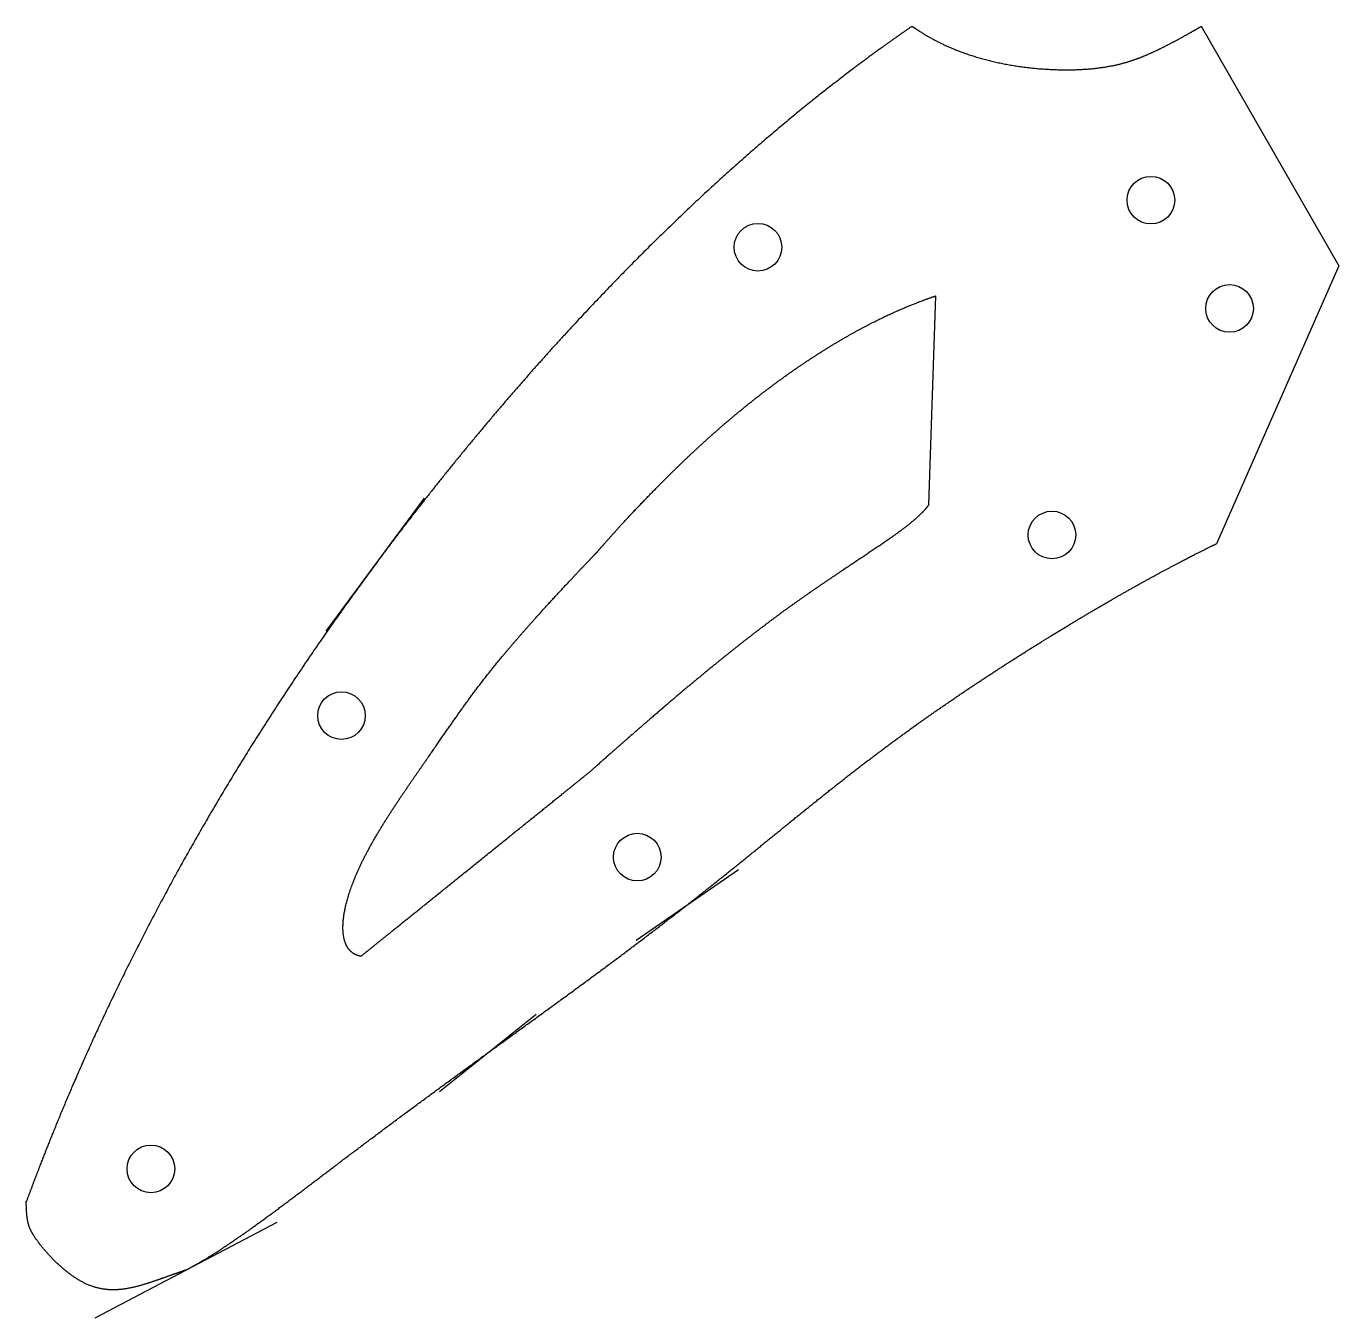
# Model space of a CAD drawing. Header units: millimetres. Extents: x -429 to 370, y -356 to 431.
import ezdxf

# ---------------------------------------------------------------- set-up
doc = ezdxf.new("R2010")
doc.units = ezdxf.units.MM
doc.layers.get('0').update_dxf_attribs({"linetype": 'CONTINUOUS'})

msp = doc.modelspace()

# ---------------------------------------------------------------- linework, layer by layer
for p, q in [((286.33, 430.57), (370.03, 284.63)), ((370.03, 284.63), (295.51, 115.54)), ((120.45, 139.46), (124.65, 266.4)), ((-246.69, 62.37), (-186.85, 143.31)), ((-57.94, -125.85), (4.45, -82.77)), ((-177.71, -217.93), (-118.67, -170.89)), ((-429.3, -285.58), (-429.3, -284.81)), ((-387.42, -355.68), (-276.52, -297.54))]:
    msp.add_line(p, q)
for centre in [(255.62, 324.7), (255.62, 324.7), (16.31, 296.04), (303.53, 258.76), (195.38, 120.88), (-237.32, 10.87), (-57.15, -75.24), (-353.4, -265.08)]:
    msp.add_circle(centre, 14.5)
for points in [[(110.17, 430.57), (103.53, 426), (90.25, 416.65), (70.31, 402), (43.71, 381.22), (10.43, 353.15), (-22.84, 322.99), (-56.01, 290.82), (-88.94, 256.75), (-121.44, 221.06), (-153.26, 184.03), (-184.15, 146), (-213.87, 107.29), (-242.24, 68.17), (-269.13, 28.84), (-294.48, -10.57), (-318.27, -49.98), (-340.5, -89.36), (-361.22, -128.67), (-380.46, -167.92), (-398.26, -207.09), (-411.37, -238.37), (-420.58, -261.79), (-426.44, -277.4), (-429.3, -285.19)], [(110.17, 430.57), (111.83, 429.41), (115.2, 427.15), (120.42, 423.95), (127.7, 420.05), (137.34, 415.81), (147.5, 412.22), (158.12, 409.27), (169.09, 406.98), (180.24, 405.34), (191.33, 404.33), (202.08, 403.93), (212.23, 404.1), (221.59, 404.8), (230.06, 406.01), (237.71, 407.69), (244.73, 409.8), (251.38, 412.33), (257.95, 415.25), (264.63, 418.54), (271.55, 422.18), (277.31, 425.37), (281.77, 427.91), (284.8, 429.67), (286.33, 430.57)], [(-81.78, 110.3), (-80.65, 111.62), (-78.31, 114.32), (-74.61, 118.52), (-69.31, 124.43), (-62.04, 132.31), (-54.12, 140.7), (-45.55, 149.54), (-36.35, 158.76), (-26.52, 168.26), (-16.11, 177.93), (-5.16, 187.63), (6.26, 197.23), (18.06, 206.61), (30.12, 215.64), (42.34, 224.23), (54.59, 232.27), (66.77, 239.71), (78.81, 246.47), (90.64, 252.54), (102.24, 257.92), (111.32, 261.66), (118.03, 264.15), (122.45, 265.67), (124.65, 266.4)], [(120.45, 139.46), (119.93, 138.68), (118.74, 137.06), (116.48, 134.47), (112.51, 130.68), (105.98, 125.38), (98.01, 119.55), (88.85, 113.25), (78.8, 106.56), (68.19, 99.55), (57.32, 92.28), (46.39, 84.79), (35.45, 77.05), (24.52, 69.03), (13.51, 60.67), (2.33, 51.92), (-9.1, 42.72), (-20.86, 33.04), (-32.99, 22.86), (-45.52, 12.19), (-58.44, 1.01), (-69.1, -8.32), (-77.27, -15.53), (-82.8, -20.44), (-85.58, -22.91)], [(-331.97, -326.61), (-329.34, -325.23), (-323.95, -322.27), (-315.5, -317.24), (-303.51, -309.39), (-287.39, -297.93), (-270.2, -285.16), (-252.05, -271.43), (-233.05, -257.04), (-213.33, -242.22), (-193.03, -227.13), (-172.29, -211.91), (-151.27, -196.62), (-130.11, -181.32), (-108.98, -166.03), (-88.05, -150.76), (-67.44, -135.51), (-47.28, -120.29), (-27.67, -105.12), (-8.64, -90.06), (9.81, -75.19), (27.72, -60.61), (45.18, -46.42), (62.29, -32.71), (79.18, -19.52), (95.97, -6.85), (112.79, 5.39), (129.72, 17.26), (146.84, 28.84), (164.14, 40.18), (181.55, 51.27), (198.95, 62.04), (216.17, 72.41), (233.07, 82.28), (249.53, 91.57), (265.46, 100.25), (277.76, 106.69), (286.74, 111.23), (292.61, 114.12), (295.51, 115.54)], [(-225.52, -135.63), (-226.57, -135.44), (-228.56, -134.89), (-231.16, -133.56), (-233.86, -130.79), (-235.97, -125.68), (-236.76, -118.99), (-236.18, -110.9), (-234.19, -101.61), (-230.81, -91.4), (-226.11, -80.52), (-220.3, -69.26), (-213.68, -57.89), (-206.56, -46.66), (-199.26, -35.75), (-192.09, -25.34), (-185.23, -15.49), (-178.78, -6.2), (-172.67, 2.61), (-166.75, 11.1), (-160.8, 19.46), (-154.62, 27.82), (-148.05, 36.32), (-141.05, 44.99), (-133.68, 53.75), (-126.09, 62.47), (-118.48, 71.01), (-111.06, 79.18), (-104.01, 86.82), (-97.48, 93.81), (-91.56, 100.11), (-87.32, 104.55), (-84.44, 107.55), (-82.65, 109.41), (-81.78, 110.3)], [(-225.52, -135.63), (-219.92, -131.12), (-208.73, -122.11), (-191.93, -108.58), (-169.54, -90.55), (-141.56, -68), (-119.17, -49.97), (-102.37, -36.44), (-91.18, -27.42), (-85.58, -22.91)], [(-331.97, -326.61), (-332.81, -326.9), (-334.52, -327.5), (-337.15, -328.42), (-340.79, -329.71), (-345.57, -331.41), (-350.58, -333.17), (-355.82, -334.92), (-361.27, -336.55), (-366.92, -337.89), (-372.73, -338.74), (-378.68, -338.86), (-384.71, -338.06), (-390.74, -336.23), (-396.69, -333.35), (-402.45, -329.54), (-407.88, -325.07), (-412.85, -320.29), (-417.23, -315.55), (-420.92, -311.13), (-423.86, -307.2), (-426.05, -303.74), (-427.55, -300.45), (-428.48, -296.97), (-428.99, -293.12), (-429.22, -289.11), (-429.28, -286.54), (-429.3, -285.47), (-429.3, -285.21), (-429.3, -285.19)]]:
    msp.add_open_spline(points, degree=5)

doc.saveas('drawing.dxf')
